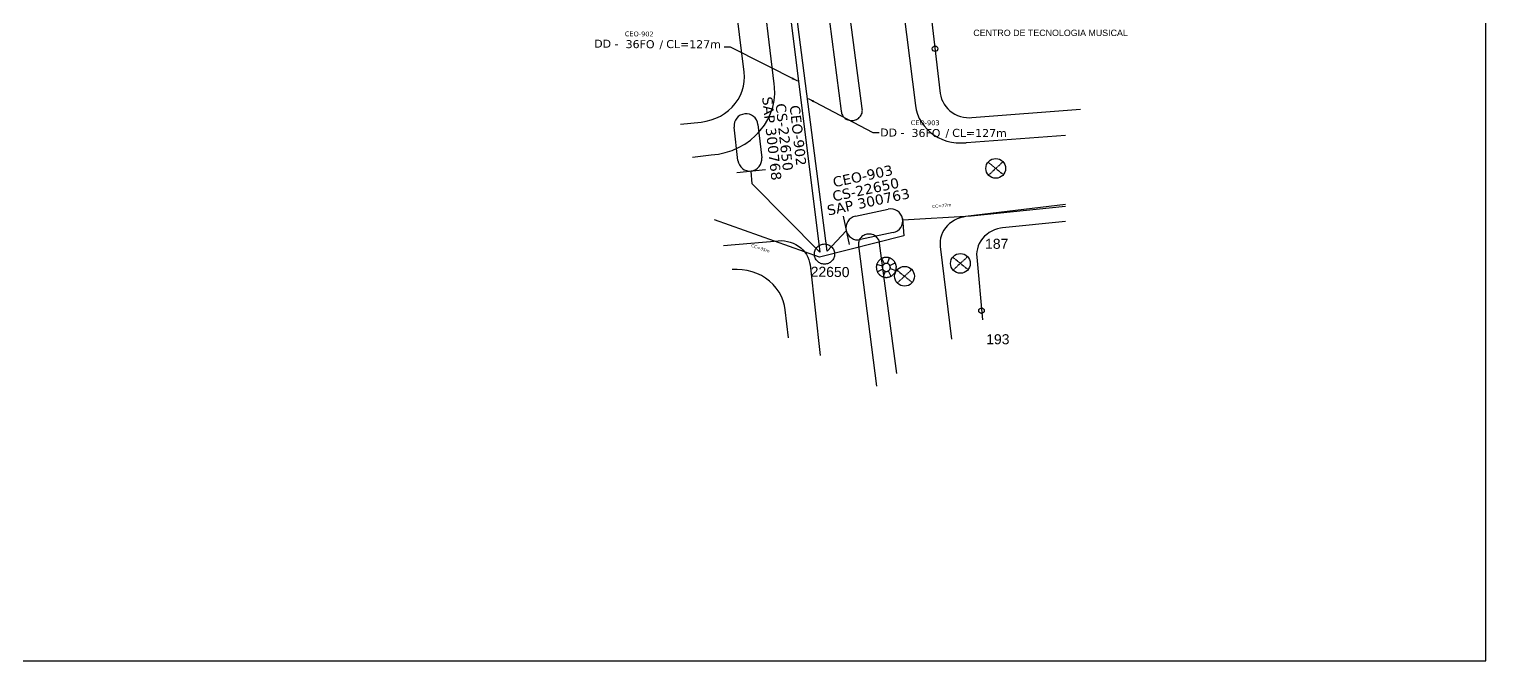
# Model space of a CAD drawing. Extents: x -89 to 749, y 705 to 1299.
# Drawn here: x 285.2 to 749.2, y 705 to 906.2 of the extents above; entities that cross this region are included whole.
import ezdxf
from ezdxf.enums import TextEntityAlignment as Align

# ---------------------------------------------------------------- set-up
doc = ezdxf.new("R2010")
doc.units = 0
doc.linetypes.add('PHANTOM2', pattern=[1.25, 0.625, -0.125, 0.125, -0.125, 0.125, -0.125])
for name, color, linetype in [('10.0-Cartográfico', 252, 'Continuous'), ('10.1-Caixas Subterrâneas', 5, 'Continuous'), ('10.4-Postes', 1, 'Continuous'), ('20.5-CEO', 1, 'Continuous'), ('20.8-Legenda', 1, 'Continuous'), ('label_cabos', 7, 'Continuous'), ('Legenda', 1, 'Continuous'), ('LEGENDAS_INFRAESTRUTURAS', 7, 'Continuous'), ('MUB_DIVISA', 7, 'Continuous'), ('MUB_NUMERACAO', 7, 'Continuous'), ('NOS_DE_INFRAESTRUTURA', 7, 'Continuous'), ('surveys legendas', 7, 'Continuous')]:
    doc.layers.add(name, color=color, linetype=linetype)
doc.layers.add('EXTRA', color=50, linetype='Continuous', plot=False)
doc.styles.add('siredit', font='verdana.ttf')
doc.styles.get("Standard").update_dxf_attribs({"font": 'arial.ttf'})
doc.dimstyles.new('CC', dxfattribs={"dimtxt": 1, "dimasz": 2, "dimexe": 0.18, "dimexo": 0.0625, "dimgap": 0.09, "dimtad": 0, "dimdec": 0, "dimrnd": 1, "dimzin": 0, "dimdsep": 46, "dimtxsty": 'siredit', "dimblk": 'NONE', "dimcen": 0, "dimse1": 1, "dimse2": 1, "dimsd1": 1, "dimsd2": 1, "dimclrt": 7, "dimadec": 0, "dimazin": 0, "dimtfac": 1, "dimtdec": 0, "dimtofl": 0, "dimtmove": 0, "dimatfit": 3, "dimfxl": 0, "dimtolj": 1, "dimtzin": 0, "dimarcsym": 0})

# ---------------------------------------------------------------- blocks, each defined once
blk = doc.blocks.new('DV')
at = {"linetype": 'Continuous'}
blk.add_circle((0, 0), 0.00000275, dxfattribs=at)
blk = doc.blocks.new('MHMZ')
at = {"linetype": 'PHANTOM2'}
blk.add_circle((0, 0), 0.0000101, dxfattribs=at)
blk = doc.blocks.new('RTRT')
at = {"color": 0}
for p, q in [((-0.000003, 0.0000027), (-0.0000072, 0.0000069)), ((-0.0000001, 0.0000038), (-0.0000001, 0.0000098)), ((0.0000027, 0.0000027), (0.0000069, 0.0000069)), ((-0.0000041, -0.0000002), (-0.0000101, -0.0000002)), ((-0.000003, -0.000003), (-0.0000072, -0.0000072)), ((-0.0000001, -0.0000042), (-0.0000001, -0.0000102)), ((0.0000027, -0.000003), (0.0000069, -0.0000072)), ((0.0000039, -0.0000002), (0.0000099, -0.0000002))]:
    blk.add_line(p, q, dxfattribs=at)
for points in [[(0.0000099, -0.0000002, 0), (0.0000099, 0.0000003, 0), (0.0000098, 0.0000008, 0), (0.0000098, 0.0000013, 0), (0.0000097, 0.0000018, 0), (0.0000096, 0.0000023, 0), (0.0000094, 0.0000027, 0), (0.0000093, 0.0000032, 0), (0.0000091, 0.0000037, 0), (0.0000089, 0.0000041, 0), (0.0000087, 0.0000045, 0), (0.0000085, 0.000005, 0), (0.0000082, 0.0000054, 0), (0.0000079, 0.0000058, 0), (0.0000076, 0.0000062, 0), (0.0000073, 0.0000065, 0), (0.0000069, 0.0000069, 0), (0.0000066, 0.0000072, 0), (0.0000062, 0.0000076, 0), (0.0000058, 0.0000079, 0), (0.0000054, 0.0000081, 0), (0.000005, 0.0000084, 0), (0.0000046, 0.0000087, 0), (0.0000042, 0.0000089, 0), (0.0000037, 0.0000091, 0), (0.0000032, 0.0000092, 0), (0.0000028, 0.0000094, 0), (0.0000023, 0.0000095, 0), (0.0000018, 0.0000096, 0), (0.0000013, 0.0000097, 0), (0.0000009, 0.0000098, 0), (0.0000004, 0.0000098, 0), (-0.0000001, 0.0000098, 0), (-0.0000006, 0.0000098, 0), (-0.0000011, 0.0000098, 0), (-0.0000016, 0.0000097, 0), (-0.0000021, 0.0000096, 0), (-0.0000026, 0.0000095, 0), (-0.000003, 0.0000094, 0), (-0.0000035, 0.0000092, 0), (-0.000004, 0.0000091, 0), (-0.0000044, 0.0000089, 0), (-0.0000048, 0.0000087, 0), (-0.0000053, 0.0000084, 0), (-0.0000057, 0.0000081, 0), (-0.0000061, 0.0000079, 0), (-0.0000065, 0.0000076, 0), (-0.0000068, 0.0000072, 0), (-0.0000072, 0.0000069, 0), (-0.0000075, 0.0000065, 0), (-0.0000079, 0.0000062, 0), (-0.0000082, 0.0000058, 0), (-0.0000084, 0.0000054, 0), (-0.0000087, 0.000005, 0), (-0.0000089, 0.0000045, 0), (-0.0000092, 0.0000041, 0), (-0.0000094, 0.0000037, 0), (-0.0000095, 0.0000032, 0), (-0.0000097, 0.0000027, 0), (-0.0000098, 0.0000023, 0), (-0.0000099, 0.0000018, 0), (-0.00001, 0.0000013, 0), (-0.0000101, 0.0000008, 0), (-0.0000101, 0.0000003, 0), (-0.0000101, -0.0000002, 0), (-0.0000101, -0.0000007, 0), (-0.0000101, -0.0000011, 0), (-0.00001, -0.0000016, 0), (-0.0000099, -0.0000021, 0), (-0.0000098, -0.0000026, 0), (-0.0000097, -0.0000031, 0), (-0.0000095, -0.0000035, 0), (-0.0000094, -0.000004, 0), (-0.0000092, -0.0000044, 0), (-0.0000089, -0.0000049, 0), (-0.0000087, -0.0000053, 0), (-0.0000084, -0.0000057, 0), (-0.0000082, -0.0000061, 0), (-0.0000079, -0.0000065, 0), (-0.0000075, -0.0000069, 0), (-0.0000072, -0.0000072, 0), (-0.0000068, -0.0000076, 0), (-0.0000065, -0.0000079, 0), (-0.0000061, -0.0000082, 0), (-0.0000057, -0.0000085, 0), (-0.0000053, -0.0000087, 0), (-0.0000048, -0.000009, 0), (-0.0000044, -0.0000092, 0), (-0.000004, -0.0000094, 0), (-0.0000035, -0.0000096, 0), (-0.000003, -0.0000097, 0), (-0.0000026, -0.0000099, 0), (-0.0000021, -0.00001, 0), (-0.0000016, -0.0000101, 0), (-0.0000011, -0.0000101, 0), (-0.0000006, -0.0000102, 0), (-0.0000001, -0.0000102, 0), (0.0000004, -0.0000102, 0), (0.0000009, -0.0000101, 0), (0.0000013, -0.0000101, 0), (0.0000018, -0.00001, 0), (0.0000023, -0.0000099, 0), (0.0000028, -0.0000097, 0), (0.0000032, -0.0000096, 0), (0.0000037, -0.0000094, 0), (0.0000042, -0.0000092, 0), (0.0000046, -0.000009, 0), (0.000005, -0.0000087, 0), (0.0000054, -0.0000085, 0), (0.0000058, -0.0000082, 0), (0.0000062, -0.0000079, 0), (0.0000066, -0.0000076, 0), (0.0000069, -0.0000072, 0), (0.0000073, -0.0000069, 0), (0.0000076, -0.0000065, 0), (0.0000079, -0.0000061, 0), (0.0000082, -0.0000057, 0), (0.0000085, -0.0000053, 0), (0.0000087, -0.0000049, 0), (0.0000089, -0.0000044, 0), (0.0000091, -0.000004, 0), (0.0000093, -0.0000035, 0), (0.0000094, -0.0000031, 0), (0.0000096, -0.0000026, 0), (0.0000097, -0.0000021, 0), (0.0000098, -0.0000016, 0), (0.0000098, -0.0000011, 0), (0.0000099, -0.0000007, 0), (0.0000099, -0.0000002, 0)], [(0.0000039, -0.0000002, 0), (0.0000039, 0, 0), (0.0000039, 0.0000002, 0), (0.0000038, 0.0000004, 0), (0.0000038, 0.0000006, 0), (0.0000038, 0.0000008, 0), (0.0000037, 0.000001, 0), (0.0000036, 0.0000012, 0), (0.0000036, 0.0000014, 0), (0.0000035, 0.0000015, 0), (0.0000034, 0.0000017, 0), (0.0000033, 0.0000019, 0), (0.0000032, 0.0000021, 0), (0.0000031, 0.0000022, 0), (0.000003, 0.0000024, 0), (0.0000028, 0.0000025, 0), (0.0000027, 0.0000027, 0), (0.0000026, 0.0000028, 0), (0.0000024, 0.0000029, 0), (0.0000023, 0.000003, 0), (0.0000021, 0.0000032, 0), (0.0000019, 0.0000033, 0), (0.0000018, 0.0000034, 0), (0.0000016, 0.0000035, 0), (0.0000014, 0.0000035, 0), (0.0000012, 0.0000036, 0), (0.000001, 0.0000037, 0), (0.0000008, 0.0000037, 0), (0.0000007, 0.0000038, 0), (0.0000005, 0.0000038, 0), (0.0000003, 0.0000038, 0), (0.0000001, 0.0000038, 0), (-0.0000001, 0.0000038, 0), (-0.0000003, 0.0000038, 0), (-0.0000005, 0.0000038, 0), (-0.0000007, 0.0000038, 0), (-0.0000009, 0.0000038, 0), (-0.0000011, 0.0000037, 0), (-0.0000013, 0.0000037, 0), (-0.0000015, 0.0000036, 0), (-0.0000017, 0.0000035, 0), (-0.0000018, 0.0000035, 0), (-0.000002, 0.0000034, 0), (-0.0000022, 0.0000033, 0), (-0.0000023, 0.0000032, 0), (-0.0000025, 0.000003, 0), (-0.0000027, 0.0000029, 0), (-0.0000028, 0.0000028, 0), (-0.000003, 0.0000027, 0), (-0.0000031, 0.0000025, 0), (-0.0000032, 0.0000024, 0), (-0.0000033, 0.0000022, 0), (-0.0000034, 0.0000021, 0), (-0.0000036, 0.0000019, 0), (-0.0000037, 0.0000017, 0), (-0.0000037, 0.0000015, 0), (-0.0000038, 0.0000014, 0), (-0.0000039, 0.0000012, 0), (-0.000004, 0.000001, 0), (-0.000004, 0.0000008, 0), (-0.000004, 0.0000006, 0), (-0.0000041, 0.0000004, 0), (-0.0000041, 0.0000002, 0), (-0.0000041, 0, 0), (-0.0000041, -0.0000002, 0), (-0.0000041, -0.0000004, 0), (-0.0000041, -0.0000006, 0), (-0.0000041, -0.0000008, 0), (-0.000004, -0.0000009, 0), (-0.000004, -0.0000011, 0), (-0.000004, -0.0000013, 0), (-0.0000039, -0.0000015, 0), (-0.0000038, -0.0000017, 0), (-0.0000037, -0.0000019, 0), (-0.0000037, -0.0000021, 0), (-0.0000036, -0.0000022, 0), (-0.0000034, -0.0000024, 0), (-0.0000033, -0.0000025, 0), (-0.0000032, -0.0000027, 0), (-0.0000031, -0.0000029, 0), (-0.000003, -0.000003, 0), (-0.0000028, -0.0000031, 0), (-0.0000027, -0.0000033, 0), (-0.0000025, -0.0000034, 0), (-0.0000023, -0.0000035, 0), (-0.0000022, -0.0000036, 0), (-0.000002, -0.0000037, 0), (-0.0000018, -0.0000038, 0), (-0.0000017, -0.0000039, 0), (-0.0000015, -0.0000039, 0), (-0.0000013, -0.000004, 0), (-0.0000011, -0.000004, 0), (-0.0000009, -0.0000041, 0), (-0.0000007, -0.0000041, 0), (-0.0000005, -0.0000041, 0), (-0.0000003, -0.0000042, 0), (-0.0000001, -0.0000042, 0), (0.0000001, -0.0000042, 0), (0.0000003, -0.0000041, 0), (0.0000005, -0.0000041, 0), (0.0000007, -0.0000041, 0), (0.0000008, -0.000004, 0), (0.000001, -0.000004, 0), (0.0000012, -0.0000039, 0), (0.0000014, -0.0000039, 0), (0.0000016, -0.0000038, 0), (0.0000018, -0.0000037, 0), (0.0000019, -0.0000036, 0), (0.0000021, -0.0000035, 0), (0.0000023, -0.0000034, 0), (0.0000024, -0.0000033, 0), (0.0000026, -0.0000031, 0), (0.0000027, -0.000003, 0), (0.0000028, -0.0000029, 0), (0.000003, -0.0000027, 0), (0.0000031, -0.0000025, 0), (0.0000032, -0.0000024, 0), (0.0000033, -0.0000022, 0), (0.0000034, -0.0000021, 0), (0.0000035, -0.0000019, 0), (0.0000036, -0.0000017, 0), (0.0000036, -0.0000015, 0), (0.0000037, -0.0000013, 0), (0.0000038, -0.0000011, 0), (0.0000038, -0.0000009, 0), (0.0000038, -0.0000008, 0), (0.0000039, -0.0000006, 0), (0.0000039, -0.0000004, 0), (0.0000039, -0.0000002, 0)]]:
    blk.add_polyline3d(points, dxfattribs=at)
blk = doc.blocks.new('CEO_CT_DRT')
at = {"layer": '20.5-CEO', "color": 0}
for p, q in [((-1.56, 1.26), (1.8, 1.26)), ((1.8, -1.13), (-1.56, -1.13))]:
    blk.add_line(p, q, dxfattribs=at)
blk.add_lwpolyline([(-2.75, 1.51), (-2.75, -1.38)], dxfattribs=at)
for centre, start, end in [((-1.56, 0.07), 90, 270), ((1.8, 0.07), 270, 90)]:
    blk.add_arc(centre, 1.2, start, end, dxfattribs=at)
at = {"layer": '20.5-CEO', "color": 7, "style": 'siredit'}
for tag, p in [('CEO_Nº', (0.12, 5.61)), ('LOCAL', (0.12, 4.23)), ('SAP', (0.12, 2.97)), ('FIBRAS_RESERVA', (0.12, -1.94))]:
    blk.add_attdef(tag, text='', height=1.01, dxfattribs=at).set_placement(p, align=Align.TOP_CENTER)
blk = doc.blocks.new('_None')
blk = doc.blocks.new('LEGENDA DOS CABOS')
at = {"layer": 'EXTRA', "color": 0, "style": 'siredit'}
for tag, p in [('ID', (4.6, 0.97)), ('XX', (9.03, 0.97))]:
    blk.add_attdef(tag, text='', height=0.48, rotation=359.69, dxfattribs=at).set_placement(p, align=Align.MIDDLE_CENTER)
at = {"layer": 'Legenda', "color": 0, "style": 'siredit'}
for tag, p in [('TIPO_CABO', (1.31, 0)), ('CABO', (4.69, -0.05)), ('/', (6.81, -0.05)), ('METROS', (10.03, -0.05))]:
    blk.add_attdef(tag, text='', height=0.8, rotation=359.69, dxfattribs=at).set_placement(p, align=Align.MIDDLE_CENTER)
blk = doc.blocks.new('*D83')
at = {"layer": 'Defpoints', "color": 0}
for p in [(508.59, 1080.52), (511.76, 1080.92), (539.57, 834.47)]:
    blk.add_point(p, dxfattribs=at)
at = {"layer": 'NOS_DE_INFRAESTRUTURA', "color": 7, "insert": (527.26, 957.89), "char_height": 1, "attachment_point": 5, "rotation": 277.1766, "style": 'siredit'}
blk.add_mtext('\\A1;CC=248m', dxfattribs=at)
blk = doc.blocks.new('*D84')
at = {"layer": 'Defpoints', "color": 0}
for p in [(503.16, 846.5), (536.17, 834.93), (534.65, 830.62)]:
    blk.add_point(p, dxfattribs=at)
at = {"layer": 'NOS_DE_INFRAESTRUTURA', "color": 7, "insert": (518.15, 836.4), "char_height": 1, "attachment_point": 5, "rotation": 340.6894, "style": 'siredit'}
blk.add_mtext('\\A1;CC=35m', dxfattribs=at)
blk = doc.blocks.new('*D85')
at = {"layer": 'Defpoints', "color": 0}
for p in [(614.25, 853.68), (615.36, 842.21), (538.67, 834.79)]:
    blk.add_point(p, dxfattribs=at)
at = {"layer": 'NOS_DE_INFRAESTRUTURA', "color": 7, "insert": (575.9, 849.97), "char_height": 1, "attachment_point": 5, "rotation": 5.524, "style": 'siredit'}
blk.add_mtext('\\A1;CC=77m', dxfattribs=at)

msp = doc.modelspace()

# ---------------------------------------------------------------- linework, layer by layer
msp.add_lwpolyline([(-89.32, 705.02), (749.25, 705.02), (749.25, 1299.02), (-89.32, 1299.02), (-89.32, 705.02)])
at = {"layer": '10.0-Cartográfico', "color": 114}
for points in [[(531.85, 1174.55), (534.14, 1147.36), (545.61, 1055.31), (567.54, 881.84), (567.77, 880.47), (568.19, 879.12), (568.74, 877.8), (569.44, 876.57), (570.26, 875.4), (571.24, 874.32), (572.31, 873.32), (573.5, 872.45), (574.79, 871.68), (576.13, 871.07), (577.54, 870.56), (579, 870.21), (580.49, 870.02), (582.02, 869.95), (583.54, 870.03), (583.79, 870.06), (615.36, 872.44)], [(540.12, 908.75), (543.89, 880.05), (543.92, 879.74), (543.99, 879.42), (544.12, 879.1), (544.24, 878.82), (544.4, 878.53), (544.62, 878.25), (544.85, 878.02), (545.13, 877.79), (545.41, 877.59), (545.72, 877.45), (546.04, 877.31), (546.38, 877.2), (546.72, 877.15), (547.06, 877.09), (547.41, 877.1), (547.78, 877.13), (548.12, 877.19), (548.46, 877.31), (548.77, 877.43), (549.08, 877.61), (549.35, 877.78), (549.63, 878.02), (549.84, 878.25), (550.06, 878.51), (550.24, 878.8), (550.39, 879.09), (550.51, 879.41), (550.57, 879.72), (550.6, 880.04), (550.62, 880.36), (550.59, 880.7), (550.52, 880.93), (512.35, 1171.81)], [(542.06, 1171.57), (575.44, 885.73), (575.61, 884.84), (575.87, 883.95), (576.22, 883.12), (576.67, 882.32), (577.18, 881.55), (577.81, 880.86), (578.5, 880.21), (579.25, 879.64), (580.07, 879.16), (580.94, 878.74), (581.85, 878.43), (582.81, 878.19), (583.78, 878.05), (584.74, 878.01), (585.49, 878.04), (620.07, 880.75)], [(522.52, 888.81), (513.82, 961.53), (506.79, 1014.33), (503.36, 1042.92), (503.03, 1044.7), (502.51, 1046.45), (501.8, 1048.11), (500.91, 1049.74), (499.84, 1051.23), (498.61, 1052.62), (497.22, 1053.9), (495.68, 1055.03), (494.06, 1055.99), (492.3, 1056.81), (490.46, 1057.45), (488.59, 1057.92), (486.66, 1058.18), (484.7, 1058.28), (483.25, 1058.2), (452.73, 1055.82)], [(492.73, 875.94), (499.25, 876.61), (500.87, 876.86), (502.45, 877.28), (503.96, 877.81), (505.38, 878.52), (506.74, 879.34), (508, 880.31), (509.13, 881.38), (510.14, 882.57), (511.03, 883.82), (511.75, 885.18), (512.33, 886.6), (512.71, 888.04), (512.97, 889.54), (513.04, 891.04), (512.93, 892.53), (501.31, 986.85)], [(496.46, 865.41), (502.5, 866.17), (504.76, 866.43), (506.96, 866.92), (509.13, 867.6), (511.2, 868.49), (513.14, 869.58), (514.96, 870.86), (516.62, 872.29), (518.09, 873.89), (519.4, 875.6), (520.49, 877.46), (521.4, 879.39), (522.06, 881.41), (522.5, 883.49), (522.69, 885.59), (522.63, 887.69), (522.52, 888.81)], [(615.36, 850.39), (583.48, 846.49), (582.7, 846.37), (581.77, 846.13), (580.85, 845.8), (579.98, 845.39), (579.18, 844.89), (578.41, 844.31), (577.74, 843.67), (577.12, 842.97), (576.61, 842.21), (576.15, 841.4), (575.82, 840.57), (575.55, 839.67), (575.41, 838.78), (575.36, 837.89), (575.43, 836.99), (578.97, 807.44)], [(615.36, 844.91), (595.3, 842.88), (594.59, 842.79), (593.63, 842.58), (592.7, 842.28), (591.84, 841.86), (591, 841.4), (590.23, 840.84), (589.53, 840.23), (588.88, 839.53), (588.34, 838.78), (587.88, 837.99), (587.52, 837.16), (587.25, 836.29), (587.08, 835.4), (586.99, 834.5), (587.04, 833.58), (588.85, 813.63)], [(561.57, 796.55), (556.12, 838.01), (556.12, 838.13), (556.06, 838.44), (555.96, 838.76), (555.83, 839.07), (555.67, 839.36), (555.48, 839.64), (555.26, 839.9), (555.01, 840.13), (554.73, 840.36), (554.44, 840.53), (554.13, 840.67), (553.79, 840.78), (553.45, 840.89), (553.1, 840.94), (552.76, 840.94), (552.39, 840.93), (552.05, 840.87), (551.71, 840.78), (551.37, 840.66), (551.06, 840.52), (550.75, 840.34), (550.47, 840.13), (550.23, 839.9), (550.01, 839.67), (549.8, 839.38), (549.65, 839.09), (549.53, 838.77), (549.44, 838.45), (549.38, 838.14), (549.35, 837.82), (549.36, 837.48), (549.42, 837.16), (555.07, 792.48)], [(506.4, 837.34), (523.8, 838.83), (524.76, 838.87), (525.76, 838.79), (526.72, 838.63), (527.66, 838.41), (528.56, 838.07), (529.41, 837.65), (530.22, 837.14), (530.98, 836.55), (531.67, 835.92), (532.27, 835.21), (532.78, 834.44), (533.22, 833.64), (533.54, 832.78), (533.8, 831.92), (533.94, 831.11), (537.16, 802.31)], [(527.04, 807.87), (526.02, 816.81), (525.78, 818.19), (525.39, 819.65), (524.81, 821.06), (524.08, 822.4), (523.19, 823.69), (522.18, 824.85), (521.05, 825.93), (519.8, 826.87), (518.45, 827.72), (516.98, 828.39), (515.48, 828.95), (513.92, 829.36), (512.3, 829.6), (510.69, 829.7), (509.13, 829.63)]]:
    msp.add_lwpolyline(points, dxfattribs=at)
at = {"layer": '10.4-Postes', "color": 1, "linetype": 'PHANTOM2'}
for points in [[(590.67, 863.85), (595.55, 859.88)], [(595.42, 864), (590.8, 859.72)], [(579.42, 833.6), (584.3, 829.63)], [(584.17, 833.75), (579.56, 829.48)], [(561.61, 829.48), (566.49, 825.52)], [(566.35, 829.64), (561.74, 825.36)]]:
    msp.add_lwpolyline(points, dxfattribs=at)
at = {"layer": '10.4-Postes', "color": 1}
for centre in [(593.11, 861.86), (581.86, 831.61), (564.05, 827.5)]:
    msp.add_circle(centre, 3.15, dxfattribs=at)
at = {"layer": '20.5-CEO', "color": 3}
for p, q in [((510.98, 864.4), (509.78, 875.02)), ((517.36, 875.88), (518.56, 865.25))]:
    msp.add_line(p, q, dxfattribs=at)
msp.add_lwpolyline([(510.63, 860.52), (519.76, 861.55)], dxfattribs=at)
for centre, start, end in [((513.57, 875.45), 6.4322, 186.4322), ((514.77, 864.82), 186.4322, 6.4322)]:
    msp.add_arc(centre, 3.81, start, end, dxfattribs=at)
at = {"layer": 'NOS_DE_INFRAESTRUTURA', "color": 3}
msp.add_lwpolyline([(506.89, 1083.33), (506.84, 1077.65), (537.05, 835.16), (515.51, 856.96), (515.19, 861.03)], dxfattribs=at)
at = {"layer": 'NOS_DE_INFRAESTRUTURA', "color": 7}
for points in [[(545.5, 842.02), (539.4, 835.48), (508.13, 1077.92), (506.88, 1083.27)], [(563.46, 845.49), (585.33, 846.72), (615.36, 849.82)], [(563.4, 845.93), (563.8, 840.41), (536.95, 833.61), (503.51, 845.52)]]:
    msp.add_lwpolyline(points, dxfattribs=at)

# ---------------------------------------------------------------- block references
at = {"layer": '10.1-Caixas Subterrâneas', "color": 40, "xscale": 318596.8790989221, "yscale": 318596.8790989221, "zscale": 318596.8790989221}
msp.add_blockref('MHMZ', (538.56, 834.58), dxfattribs=at)
at = {"layer": '10.4-Postes', "color": 1, "xscale": 318596.8790989221, "yscale": 318596.8790989221, "zscale": 318596.8790989221, "rotation": 206.9999999999998}
msp.add_blockref('RTRT', (558.24, 830.26), dxfattribs=at)
at = {"layer": '20.5-CEO', "color": 7}
ref = msp.add_blockref('CEO_CT_DRT', (554.1, 843.73), dxfattribs=dict(at, xscale=3.185968790989222, yscale=3.185968790989221, zscale=3.185968790989221, rotation=12.00522940910845))
ref.add_attrib('CEO_Nº', 'CEO-903', dxfattribs={"color": 7, "height": 3.23, "rotation": 12.0052, "style": 'siredit'}).set_placement((550.43, 861), align=Align.TOP_CENTER)
ref.add_attrib('LOCAL', 'CS-22650', dxfattribs={"color": 7, "height": 3.23, "rotation": 12.0052, "style": 'siredit'}).set_placement((551.34, 856.72), align=Align.TOP_CENTER)
ref.add_attrib('SAP', 'SAP 300763', dxfattribs={"color": 7, "height": 3.23, "rotation": 12.0052, "style": 'siredit'}).set_placement((552.18, 852.79), align=Align.TOP_CENTER)
at = {"layer": 'label_cabos', "color": 0}
ref = msp.add_blockref('LEGENDA DOS CABOS', (464.88, 901.58), dxfattribs=dict(at, xscale=3.185968790989221, yscale=3.185968790989221, zscale=3.185968790989221))
ref.add_attrib('ID', 'CEO-902', dxfattribs={"layer": 'EXTRA', "color": 0, "height": 1.529, "rotation": 359.69, "style": 'siredit'}).set_placement((479.54, 904.68), align=Align.MIDDLE_CENTER)
ref.add_attrib('CABO', '36FO', dxfattribs={"layer": '20.8-Legenda', "color": 0, "height": 2.549, "rotation": 359.69, "style": 'siredit'}).set_placement((479.81, 901.42), align=Align.MIDDLE_CENTER)
ref.add_attrib('METROS', 'CL=127m', dxfattribs={"layer": '20.8-Legenda', "color": 0, "height": 2.549, "rotation": 359.69, "style": 'siredit'}).set_placement((496.84, 901.42), align=Align.MIDDLE_CENTER)
ref.add_attrib('/', '/', dxfattribs={"layer": '20.8-Legenda', "color": 0, "height": 2.55, "rotation": 359.69, "style": 'siredit'}).set_placement((486.57, 901.42), align=Align.MIDDLE_CENTER)
ref.add_attrib('TIPO_CABO', 'DD -', dxfattribs={"layer": '20.8-Legenda', "color": 0, "height": 2.549, "rotation": 359.69, "style": 'siredit'}).set_placement((469.06, 901.57), align=Align.MIDDLE_CENTER)
ref = msp.add_blockref('LEGENDA DOS CABOS', (555.96, 873.3), dxfattribs=dict(at, xscale=3.185968790989221, yscale=3.185968790989221, zscale=3.185968790989221))
ref.add_attrib('ID', 'CEO-903', dxfattribs={"layer": 'EXTRA', "color": 0, "height": 1.529, "rotation": 359.69, "style": 'siredit'}).set_placement((570.62, 876.4), align=Align.MIDDLE_CENTER)
ref.add_attrib('CABO', '36FO', dxfattribs={"layer": '20.8-Legenda', "color": 0, "height": 2.549, "rotation": 359.69, "style": 'siredit'}).set_placement((570.89, 873.13), align=Align.MIDDLE_CENTER)
ref.add_attrib('METROS', 'CL=127m', dxfattribs={"layer": '20.8-Legenda', "color": 0, "height": 2.549, "rotation": 359.69, "style": 'siredit'}).set_placement((587.93, 873.13), align=Align.MIDDLE_CENTER)
ref.add_attrib('/', '/', dxfattribs={"layer": '20.8-Legenda', "color": 0, "height": 2.55, "rotation": 359.69, "style": 'siredit'}).set_placement((577.66, 873.13), align=Align.MIDDLE_CENTER)
ref.add_attrib('TIPO_CABO', 'DD -', dxfattribs={"layer": '20.8-Legenda', "color": 0, "height": 2.549, "rotation": 359.69, "style": 'siredit'}).set_placement((560.15, 873.28), align=Align.MIDDLE_CENTER)
at = {"layer": 'MUB_DIVISA', "color": 255, "xscale": 318596.8790989221, "yscale": 318596.8790989221, "zscale": 318596.8790989221}
for p in [(573.78, 899.97), (588.58, 816.56)]:
    msp.add_blockref('DV', p, dxfattribs=at)

# ---------------------------------------------------------------- texts
at = {"layer": '20.5-CEO', "color": 3, "style": 'siredit'}
for s, p in [('SAP 300768', (523.4, 871.57)), ('CS-22650', (527.38, 872.02)), ('CEO-902', (531.74, 872.51))]:
    msp.add_text(s, height=3.23, rotation=276.4322, dxfattribs=at).set_placement(p, align=Align.TOP_CENTER)
at = {"layer": 'LEGENDAS_INFRAESTRUTURAS', "color": 5}
msp.add_text('22650', height=3.186, rotation=359.2985, dxfattribs=at).set_placement((534.12, 827.38))
at = {"layer": 'MUB_NUMERACAO', "color": 255}
for s, p in [('187', (589.71, 836.25)), ('193', (590.06, 805.86))]:
    msp.add_text(s, height=3.186, dxfattribs=at).set_placement(p)
at = {"layer": 'surveys legendas', "color": 0}
msp.add_text('CENTRO DE TECNOLOGIA MUSICAL', height=2.0201, dxfattribs=at).set_placement((585.96, 904.01))

# ---------------------------------------------------------------- dimensions: what is measured, and where the dimension line sits
at = {"layer": 'NOS_DE_INFRAESTRUTURA'}
for p1, p2, distance, picture, middle in [((539.57, 834.47), (508.59, 1080.52), -3.2, '*D83', (527.26, 957.89)), ((538.67, 834.79), (615.36, 842.21), 11.53, '*D85', (575.9, 849.97)), ((503.16, 846.5), (536.17, 834.93), -4.57, '*D84', (518.15, 836.4))]:
    dim = msp.add_aligned_dim(p1=p1, p2=p2, distance=distance, dimstyle='CC', override={"dimpost": 'CC=<>m'}, dxfattribs=at)
    dim.commit()
    dim.dimension.update_dxf_attribs({"geometry": picture, "text_midpoint": middle})

# ---------------------------------------------------------------- leaders
at = {"layer": 'label_cabos'}
for points in [[(530.05, 889.66), (508.58, 900.42), (506.58, 900.42)], [(533.35, 884.09), (553.96, 873.3), (555.96, 873.3)]]:
    msp.add_leader(points, dimstyle='CC', override={"dimgap": 0.09, "dimtad": 0}, dxfattribs=at)

doc.saveas('drawing.dxf')
